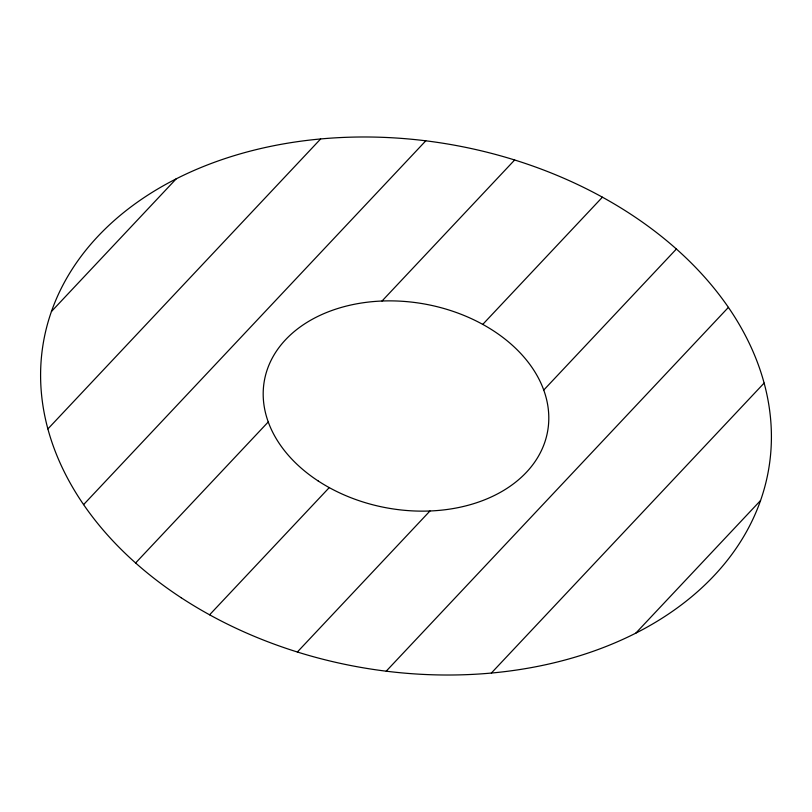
<?xml version="1.0" encoding="UTF-8"?>
<svg xmlns="http://www.w3.org/2000/svg" width="812" height="812" viewBox="0 0 812 812"><rect width="100%" height="100%" fill="white"/><g stroke="black" fill="none" stroke-linecap="round" stroke-linejoin="round"><path stroke-width="1.22" d="M51.45 311.483L176.194 178.863M47.888 428.929L320.628 138.964M83.595 504.617L425.792 140.821M135.614 562.97L268.254 421.946M382.005 301.029L514.646 159.994M209.597 614.806L329.246 487.606M482.754 324.394L602.402 197.194M297.354 652.006L429.995 510.971M543.746 390.054L676.386 249.03M386.207 671.179L728.405 307.383M491.372 673.036L764.112 383.071M635.806 633.137L760.55 500.517M318.142 480.937A143.866 103.662 10.1 0 0 547.42 432.39A143.866 103.662 10.1 0 0 352.428 304.673A143.866 103.662 10.1 0 0 318.142 480.937M181.198 597.744A368.13 265.26 10.1 0 0 767.878 473.538A368.13 265.26 10.1 0 0 268.934 146.718A368.13 265.26 10.1 0 0 181.198 597.744"/></g></svg>
